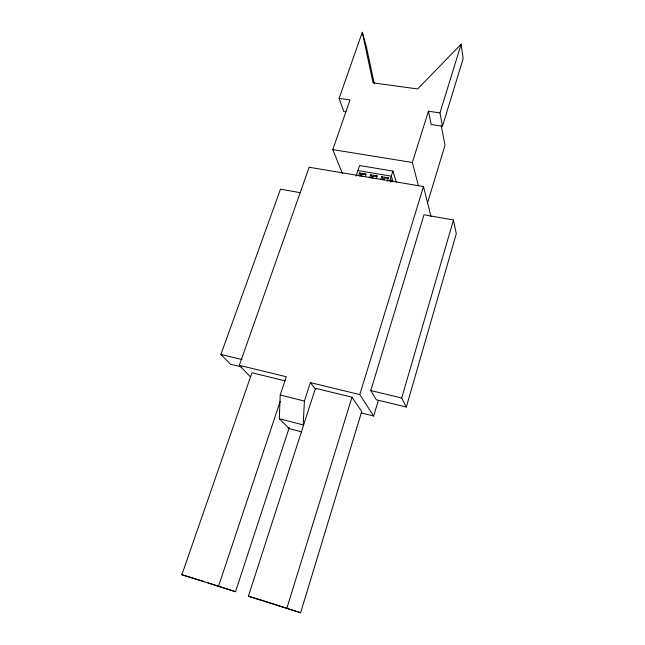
<?xml version="1.0" encoding="UTF-8"?>
<svg xmlns="http://www.w3.org/2000/svg" width="645" height="645" viewBox="0 0 645 645"><rect width="100%" height="100%" fill="white"/><g stroke="black" fill="none" stroke-linecap="round" stroke-linejoin="round"><path stroke-width="0.97" d="M301.755 431.884L289.25 428.619L279.301 418.734L280.212 394.998L286.315 376.745L239.327 365.32L309.157 167.232L423.483 186.558L431.062 216.841M378.268 400.626L373.673 416.017L359.797 394.603L310.398 382.598L304.408 401.045L303.182 424.902L279.301 418.734M406.318 407.051L456.281 233.756L453.475 220.018L423.999 214.753L370.794 390.556L376.317 399.747L406.318 407.051L401.706 398.005L453.475 220.018M427.353 203.562L445.002 145.262L441.236 125.59M300.618 612.75L361.716 411.502L351.993 397.215L315.469 388.282L248.389 596.246L300.618 612.75L264.087 600.947M359.797 394.603L423.483 186.558M442.486 126.194L439.971 112.891L428.425 111.23L431.199 124.517L442.486 126.194L463.142 58.663L461.175 44.166L417.613 88.954L373.052 82.85L362.28 32.25L339.117 98.379L343.817 111.569L345.752 111.859M286.743 608.646L351.993 397.215M439.971 112.891L461.175 44.166M418.452 185.873L412.365 162.484L428.425 111.23M389.814 180.826L392.926 171.07L359.588 165.547L356.072 176.093M390.693 181.89L391.249 180.14L392.087 181.68M387.274 181.342L388.395 177.835L381.663 176.698L380.816 179.326M376.341 178.568L377.196 175.948L370.512 174.827L369.658 177.44M284.953 380.824L251.961 372.754L181.858 574.727L235.53 591.707L289.258 427.554M365.215 176.69L366.078 174.077L359.442 172.965L358.58 175.569M218.429 586.555L280.212 401.343M342.431 173.521L332.812 149.616L349.993 99.943L339.117 98.379M241.23 366.86L230.579 364.272L220.888 354.468L280.494 189.154L300.296 192.694M359.87 176.19L361.095 174.771L366.078 174.077M370.996 178.076L372.238 176.649L377.196 175.948M382.203 179.971L383.461 178.544L388.395 177.835M332.812 149.616L412.365 162.484M357.911 170.578L391.297 176.166L392.982 181.608M220.888 354.468L242.02 359.555M370.794 390.556L401.706 398.005M361.2 412.913L373.673 416.017M280.212 394.998L304.408 401.045M248.389 596.246L263.168 600.664M181.858 574.727L200.611 580.427M201.554 580.726L204.384 581.645M208.158 582.862L235.53 591.707M381.663 176.698L384.307 180.092M239.327 365.32L250.26 376.664M370.512 174.827L373.084 178.197M359.442 172.965L361.95 176.311M310.398 382.598L315.937 389.653M391.249 180.14L391.797 181.898M392.926 171.07L396.248 182.051M362.28 32.25L366.352 46.553L374.285 83.705"/></g></svg>
